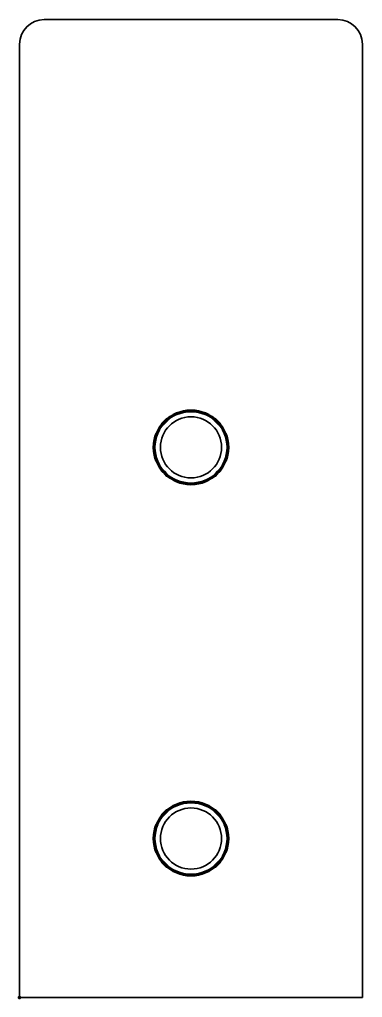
# Model space of a CAD drawing. Header units: millimetres. Extents: x 0 to 14, y 0 to 40.
import ezdxf
from ezdxf.lldxf.tags import DXFTag

# ---------------------------------------------------------------- set-up
doc = ezdxf.new("R2010")
doc.units = ezdxf.units.MM
doc.layers.add('1', color=7, linetype='Continuous', true_color=0xffffff)
doc.layers.add('61', color=7, linetype='Continuous', true_color=0xffffff)
tags = doc.linetypes.add('DASHED', pattern=[25.72, 12.86, -12.86]).pattern_tags.tags
tags[6:7] = [DXFTag(74, 4), DXFTag(75, 0), DXFTag(340, '0'), DXFTag(46, 0.0), DXFTag(50, 0.0), DXFTag(44, 0.0), DXFTag(45, 0.0)]
tags[4:5] = [DXFTag(74, 4), DXFTag(75, 0), DXFTag(340, '0'), DXFTag(46, 0.0), DXFTag(50, 0.0), DXFTag(44, 0.0), DXFTag(45, 0.0)]

msp = doc.modelspace()

# ---------------------------------------------------------------- linework, layer by layer
at = {"layer": '1', "color": 252, "linetype": 'Continuous', "lineweight": 35}
for p, q in [((13, 40), (1, 40)), ((0, 39), (0, 0)), ((14, 0), (14, 39)), ((0, 0), (14, 0))]:
    msp.add_line(p, q, dxfattribs=at)
at = {"layer": '1', "color": 163, "linetype": 'DASHED', "lineweight": 70}
for centre in [(7, 22.5), (7, 6.5)]:
    msp.add_circle(centre, 1.5, dxfattribs=at)
at = {"layer": '1', "color": 252, "linetype": 'Continuous', "lineweight": 35}
for centre in [(7, 22.5), (7, 6.5)]:
    msp.add_circle(centre, 1.25, dxfattribs=at)
for centre, start, end in [((1, 39), 90, 180), ((13, 39), 0, 90)]:
    msp.add_arc(centre, 1, start, end, dxfattribs=at)
at = {"layer": '61', "color": 23, "linetype": 'Continuous', "lineweight": 70}
msp.add_point((0, 0), dxfattribs=at)

doc.saveas('drawing.dxf')
